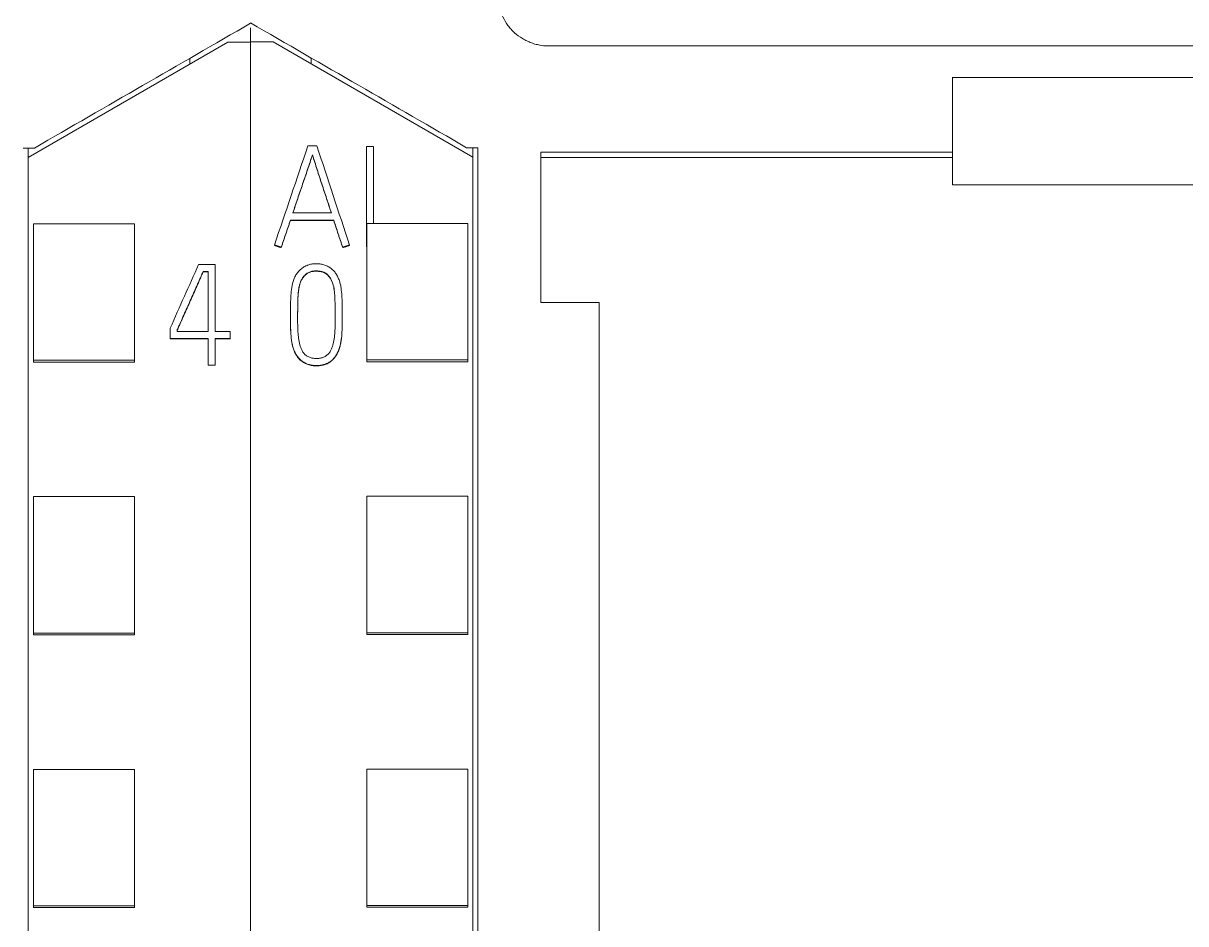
# Model space of a CAD drawing. Header units: millimetres. Extents: x 4137 to 6698, y 1400 to 3585.
# Drawn here: x 6038.15 to 6061.16, y 3343.01 to 3360.84 of the extents above; entities that cross this region are included whole.
import ezdxf

# ---------------------------------------------------------------- set-up
doc = ezdxf.new("R2010")
doc.units = ezdxf.units.MM
doc.layers.add('000-PI-Oprema', color=30, linetype='Continuous', lineweight=5)

msp = doc.modelspace()

# ---------------------------------------------------------------- linework, layer by layer
at = {"layer": '000-PI-Oprema', "color": 0, "linetype": 'ByBlock', "lineweight": 0}
for p, q in [((6042.648, 3360.752), (6042.648, 3360.472)), ((6042.648, 3360.746), (6042.648, 3360.465)), ((6038.248, 3358.185), (6042.198, 3360.465)), ((6042.648, 3360.465), (6042.198, 3360.465)), ((6042.648, 3360.472), (6042.648, 3247.054)), ((6043.098, 3360.472), (6042.648, 3360.472)), ((6042.648, 3360.465), (6042.648, 3247.047)), ((6043.098, 3360.472), (6047.048, 3358.191)), ((6048.548, 3360.391), (6071.548, 3360.391)), ((6041.448, 3360.032), (6041.448, 3360.149)), ((6043.848, 3360.039), (6043.848, 3360.156)), ((6063.548, 3359.769), (6056.548, 3359.769)), ((6038.148, 3358.37), (6038.369, 3358.37)), ((6038.369, 3358.37), (6038.148, 3358.37)), ((6038.248, 3358.37), (6038.248, 3358.185)), ((6043.784, 3358.411), (6043.962, 3358.411)), ((6043.873, 3358.235), (6043.873, 3358.229)), ((6044.941, 3356.419), (6044.941, 3358.403)), ((6044.941, 3358.403), (6045.08, 3358.403)), ((6045.08, 3358.403), (6045.08, 3356.877)), ((6047.148, 3358.377), (6046.926, 3358.377)), ((6047.148, 3358.377), (6046.926, 3358.377)), ((6047.048, 3358.377), (6047.048, 3358.191)), ((6048.398, 3355.311), (6048.398, 3358.291)), ((6056.548, 3358.291), (6048.398, 3358.291)), ((6056.548, 3358.185), (6056.548, 3358.291)), ((6038.248, 3249.37), (6038.248, 3358.185)), ((6047.048, 3358.191), (6047.048, 3249.376)), ((6056.548, 3358.185), (6048.398, 3358.185)), ((6056.548, 3357.642), (6056.548, 3358.185)), ((6063.548, 3357.642), (6056.548, 3357.642)), ((6043.485, 3357.084), (6044.248, 3357.084)), ((6038.348, 3354.167), (6038.348, 3356.871)), ((6038.348, 3356.871), (6040.348, 3356.871)), ((6040.348, 3354.167), (6040.348, 3356.871)), ((6043.438, 3356.943), (6043.438, 3356.937)), ((6044.295, 3356.943), (6043.438, 3356.943)), ((6043.438, 3356.937), (6044.295, 3356.937)), ((6044.295, 3356.943), (6044.295, 3356.937)), ((6044.948, 3354.174), (6044.948, 3356.877)), ((6046.948, 3356.877), (6044.948, 3356.877)), ((6046.948, 3354.174), (6046.948, 3356.877)), ((6043.121, 3356.45), (6043.121, 3356.443)), ((6043.255, 3356.405), (6043.255, 3356.399)), ((6044.472, 3356.405), (6044.472, 3356.399)), ((6044.608, 3356.45), (6044.608, 3356.443)), ((6044.941, 3356.419), (6044.941, 3356.413)), ((6044.948, 3356.419), (6044.941, 3356.419)), ((6044.941, 3356.413), (6044.948, 3356.413)), ((6041.619, 3356.064), (6041.949, 3356.064)), ((6041.71, 3355.926), (6041.71, 3355.92)), ((6041.807, 3355.926), (6041.71, 3355.926)), ((6041.71, 3355.92), (6041.807, 3355.92)), ((6041.807, 3354.739), (6041.807, 3355.926)), ((6041.949, 3356.064), (6041.949, 3354.739)), ((6049.548, 3355.311), (6048.398, 3355.311)), ((6043.438, 3355.083), (6043.438, 3355.077)), ((6044.462, 3355.035), (6044.462, 3355.041)), ((6041.058, 3354.601), (6041.058, 3354.806)), ((6041.197, 3354.775), (6041.197, 3354.739)), ((6041.058, 3354.601), (6041.058, 3354.595)), ((6041.807, 3354.601), (6041.058, 3354.601)), ((6041.058, 3354.595), (6041.807, 3354.595)), ((6041.197, 3354.739), (6041.807, 3354.739)), ((6041.807, 3354.074), (6041.807, 3354.601)), ((6041.949, 3354.739), (6042.243, 3354.739)), ((6041.949, 3354.601), (6041.949, 3354.074)), ((6042.243, 3354.601), (6041.949, 3354.601)), ((6041.949, 3354.595), (6042.243, 3354.595)), ((6042.243, 3354.739), (6042.243, 3354.601)), ((6042.243, 3354.601), (6042.243, 3354.595)), ((6038.348, 3354.133), (6038.348, 3354.167)), ((6038.348, 3354.167), (6040.348, 3354.167)), ((6038.348, 3354.133), (6040.348, 3354.133)), ((6040.348, 3354.133), (6040.348, 3354.167)), ((6044.948, 3354.14), (6044.948, 3354.174)), ((6046.948, 3354.174), (6044.948, 3354.174)), ((6046.948, 3354.14), (6044.948, 3354.14)), ((6046.948, 3354.14), (6046.948, 3354.174)), ((6041.807, 3354.074), (6041.807, 3354.068)), ((6041.949, 3354.074), (6041.807, 3354.074)), ((6041.807, 3354.068), (6041.949, 3354.068)), ((6041.949, 3354.074), (6041.949, 3354.068)), ((6038.348, 3348.766), (6038.348, 3351.469)), ((6038.348, 3351.469), (6040.348, 3351.469)), ((6040.348, 3348.766), (6040.348, 3351.469)), ((6044.948, 3348.772), (6044.948, 3351.476)), ((6046.948, 3351.476), (6044.948, 3351.476)), ((6046.948, 3348.772), (6046.948, 3351.476)), ((6038.348, 3348.733), (6038.348, 3348.766)), ((6038.348, 3348.766), (6040.348, 3348.766)), ((6038.348, 3348.733), (6040.348, 3348.733)), ((6040.348, 3348.733), (6040.348, 3348.766)), ((6044.948, 3348.74), (6044.948, 3348.772)), ((6046.948, 3348.772), (6044.948, 3348.772)), ((6046.948, 3348.74), (6044.948, 3348.74)), ((6046.948, 3348.74), (6046.948, 3348.772)), ((6038.348, 3343.364), (6038.348, 3346.067)), ((6038.348, 3346.067), (6040.348, 3346.067)), ((6040.348, 3343.364), (6040.348, 3346.067)), ((6044.948, 3343.371), (6044.948, 3346.074)), ((6046.948, 3346.074), (6044.948, 3346.074)), ((6046.948, 3343.371), (6046.948, 3346.074)), ((6038.348, 3343.333), (6038.348, 3343.364)), ((6038.348, 3343.364), (6040.348, 3343.364)), ((6038.348, 3343.333), (6040.348, 3343.333)), ((6040.348, 3343.333), (6040.348, 3343.364)), ((6044.948, 3343.34), (6044.948, 3343.371)), ((6046.948, 3343.371), (6044.948, 3343.371)), ((6046.948, 3343.34), (6044.948, 3343.34)), ((6046.948, 3343.34), (6046.948, 3343.371))]:
    msp.add_line(p, q, dxfattribs=at)
at = {"layer": '000-PI-Oprema', "color": 7, "linetype": 'Continuous', "lineweight": 13}
for centre, major_axis, ratio, start_param, end_param in [((6024.765, 3239.329), (337.753, 1006.406), 0.018824, 1.458513, 1.460476), ((6062.218, 3241.178), (-326.682, 998.393), 0.018302, 4.822113, 4.824092), ((6018.934, 3245.835), (432.572, 977.483), 0.022444, 1.467725, 1.469021)]:
    msp.add_ellipse(centre, major_axis=major_axis, ratio=ratio, start_param=start_param, end_param=end_param, dxfattribs=at)
at = {"layer": '000-PI-Oprema', "color": 0, "linetype": 'ByBlock', "lineweight": 0}
for points, knots in [([(6047.548, 3361.391), (6047.548, 3361.325), (6047.554, 3361.261), (6047.574, 3361.165), (6047.582, 3361.134), (6047.601, 3361.071), (6047.612, 3361.04), (6047.649, 3360.95), (6047.68, 3360.892), (6047.733, 3360.811), (6047.753, 3360.784), (6047.794, 3360.733), (6047.816, 3360.709), (6047.885, 3360.639), (6047.935, 3360.598), (6048.017, 3360.544), (6048.046, 3360.527), (6048.104, 3360.496), (6048.163, 3360.468), (6048.224, 3360.446), (6048.271, 3360.431), (6048.287, 3360.427), (6048.319, 3360.418), (6048.335, 3360.415), (6048.416, 3360.398), (6048.481, 3360.391), (6048.548, 3360.391)], [0, 0, 0, 0, 0.125, 0.125, 0.1875, 0.1875, 0.25, 0.25, 0.375, 0.375, 0.4375, 0.4375, 0.5, 0.5, 0.625, 0.625, 0.6875, 0.6875, 0.75, 0.8125, 0.8125, 0.84375, 0.84375, 0.875, 0.875, 1, 1, 1, 1]), ([(6043.873, 3358.235), (6043.857, 3358.187), (6043.841, 3358.139), (6043.809, 3358.043), (6043.793, 3357.995), (6043.745, 3357.851), (6043.712, 3357.755), (6043.646, 3357.564), (6043.614, 3357.468), (6043.549, 3357.276), (6043.517, 3357.18), (6043.485, 3357.084)], [0, 0, 0, 0, 0.125, 0.125, 0.25, 0.25, 0.5, 0.5, 0.75, 0.75, 1, 1, 1, 1]), ([(6043.487, 3357.084), (6043.518, 3357.178), (6043.55, 3357.272), (6043.614, 3357.462), (6043.646, 3357.558), (6043.712, 3357.749), (6043.745, 3357.845), (6043.793, 3357.989), (6043.809, 3358.037), (6043.841, 3358.133), (6043.857, 3358.181), (6043.873, 3358.229)], [0, 0, 0, 0, 0.245947, 0.245947, 0.497298, 0.497298, 0.748649, 0.748649, 0.874324, 0.874324, 1, 1, 1, 1]), ([(6044.248, 3357.084), (6044.217, 3357.18), (6044.186, 3357.276), (6044.123, 3357.468), (6044.091, 3357.563), (6044.028, 3357.755), (6043.997, 3357.851), (6043.95, 3357.995), (6043.935, 3358.043), (6043.904, 3358.139), (6043.889, 3358.187), (6043.873, 3358.235)], [0, 0, 0, 0, 0.25, 0.25, 0.5, 0.5, 0.75, 0.75, 0.875, 0.875, 1, 1, 1, 1]), ([(6043.873, 3358.229), (6043.889, 3358.181), (6043.904, 3358.133), (6043.935, 3358.037), (6043.95, 3357.989), (6043.997, 3357.845), (6044.028, 3357.749), (6044.091, 3357.557), (6044.123, 3357.462), (6044.185, 3357.272), (6044.216, 3357.178), (6044.246, 3357.084)], [0, 0, 0, 0, 0.125676, 0.125676, 0.251351, 0.251351, 0.502702, 0.502702, 0.754053, 0.754053, 1, 1, 1, 1]), ([(6047.148, 3358.377), (6047.148, 3355.333), (6047.148, 3345.763), (6047.148, 3331.593), (6047.148, 3317.027), (6047.148, 3302.817), (6047.148, 3288.522), (6047.148, 3273.036), (6047.148, 3260.396), (6047.148, 3252.431), (6047.148, 3249.091)], [0, 0, 0, 0, 0.083934, 0.263736, 0.389889, 0.484142, 0.653794, 0.78188, 0.908517, 1, 1, 1, 1]), ([(6044.472, 3356.405), (6044.465, 3356.428), (6044.458, 3356.45), (6044.443, 3356.495), (6044.436, 3356.518), (6044.42, 3356.562), (6044.412, 3356.584), (6044.397, 3356.629), (6044.389, 3356.651), (6044.367, 3356.719), (6044.352, 3356.763), (6044.323, 3356.853), (6044.309, 3356.898), (6044.295, 3356.943)], [0, 0, 0, 0, 0.125, 0.125, 0.25, 0.25, 0.375, 0.375, 0.5, 0.5, 0.75, 0.75, 1, 1, 1, 1]), ([(6044.295, 3356.937), (6044.309, 3356.892), (6044.323, 3356.847), (6044.352, 3356.757), (6044.367, 3356.712), (6044.389, 3356.645), (6044.397, 3356.623), (6044.412, 3356.578), (6044.42, 3356.556), (6044.436, 3356.511), (6044.443, 3356.489), (6044.458, 3356.444), (6044.465, 3356.422), (6044.472, 3356.399)], [0, 0, 0, 0, 0.25, 0.25, 0.5, 0.5, 0.625, 0.625, 0.75, 0.75, 0.875, 0.875, 1, 1, 1, 1]), ([(6041.71, 3355.926), (6041.7, 3355.902), (6041.689, 3355.878), (6041.668, 3355.83), (6041.657, 3355.806), (6041.626, 3355.734), (6041.604, 3355.686), (6041.562, 3355.59), (6041.541, 3355.542), (6041.498, 3355.446), (6041.477, 3355.398), (6041.434, 3355.302), (6041.412, 3355.254), (6041.369, 3355.158), (6041.348, 3355.11), (6041.305, 3355.014), (6041.284, 3354.966), (6041.251, 3354.895), (6041.241, 3354.871), (6041.224, 3354.835), (6041.219, 3354.823), (6041.208, 3354.799), (6041.203, 3354.787), (6041.197, 3354.775)], [0, 0, 0, 0, 0.0625, 0.0625, 0.125, 0.125, 0.25, 0.25, 0.375, 0.375, 0.5, 0.5, 0.625, 0.625, 0.75, 0.75, 0.875, 0.875, 0.9375, 0.9375, 0.96875, 0.96875, 1, 1, 1, 1]), ([(6041.197, 3354.769), (6041.203, 3354.781), (6041.208, 3354.793), (6041.219, 3354.817), (6041.224, 3354.829), (6041.241, 3354.865), (6041.251, 3354.888), (6041.284, 3354.96), (6041.305, 3355.008), (6041.348, 3355.104), (6041.369, 3355.152), (6041.412, 3355.248), (6041.434, 3355.296), (6041.477, 3355.392), (6041.498, 3355.44), (6041.541, 3355.535), (6041.562, 3355.583), (6041.604, 3355.68), (6041.626, 3355.728), (6041.657, 3355.8), (6041.668, 3355.824), (6041.689, 3355.872), (6041.7, 3355.896), (6041.71, 3355.92)], [0, 0, 0, 0, 0.03125, 0.03125, 0.0625, 0.0625, 0.125, 0.125, 0.25, 0.25, 0.375, 0.375, 0.5, 0.5, 0.625, 0.625, 0.75, 0.75, 0.875, 0.875, 0.9375, 0.9375, 1, 1, 1, 1]), ([(6043.78, 3356.051), (6043.805, 3356.061), (6043.831, 3356.068), (6043.884, 3356.077), (6043.911, 3356.08), (6043.965, 3356.08), (6043.992, 3356.079), (6044.045, 3356.071), (6044.072, 3356.066), (6044.124, 3356.051), (6044.149, 3356.041), (6044.185, 3356.024), (6044.197, 3356.017), (6044.22, 3356.003), (6044.232, 3355.996), (6044.264, 3355.971), (6044.283, 3355.953), (6044.31, 3355.923), (6044.318, 3355.912), (6044.334, 3355.89), (6044.341, 3355.879), (6044.362, 3355.845), (6044.374, 3355.821), (6044.395, 3355.772), (6044.405, 3355.747), (6044.416, 3355.708), (6044.42, 3355.695), (6044.427, 3355.669), (6044.435, 3355.63), (6044.45, 3355.539), (6044.455, 3355.46), (6044.46, 3355.355), (6044.461, 3355.302), (6044.462, 3355.196), (6044.462, 3355.143), (6044.462, 3355.038), (6044.462, 3354.932), (6044.461, 3354.826), (6044.458, 3354.721), (6044.455, 3354.668), (6044.444, 3354.563), (6044.435, 3354.511), (6044.418, 3354.446), (6044.414, 3354.433), (6044.406, 3354.407), (6044.402, 3354.395), (6044.388, 3354.357), (6044.377, 3354.332), (6044.358, 3354.296), (6044.352, 3354.284), (6044.338, 3354.261), (6044.33, 3354.25), (6044.307, 3354.217), (6044.29, 3354.197), (6044.261, 3354.169), (6044.25, 3354.161), (6044.229, 3354.144), (6044.218, 3354.136), (6044.183, 3354.115), (6044.159, 3354.103), (6044.121, 3354.089), (6044.108, 3354.085), (6044.081, 3354.078), (6044.068, 3354.075), (6044.029, 3354.067), (6044.002, 3354.064), (6043.948, 3354.062), (6043.92, 3354.063), (6043.866, 3354.069), (6043.84, 3354.074), (6043.801, 3354.085), (6043.788, 3354.089), (6043.763, 3354.098), (6043.75, 3354.103), (6043.713, 3354.12), (6043.69, 3354.134), (6043.657, 3354.158), (6043.646, 3354.166), (6043.626, 3354.185), (6043.617, 3354.194), (6043.589, 3354.224), (6043.573, 3354.246), (6043.551, 3354.28), (6043.544, 3354.292), (6043.532, 3354.316), (6043.526, 3354.328), (6043.509, 3354.364), (6043.5, 3354.389), (6043.488, 3354.428), (6043.484, 3354.441), (6043.477, 3354.467), (6043.474, 3354.48), (6043.466, 3354.52), (6043.462, 3354.546), (6043.444, 3354.679), (6043.441, 3354.785), (6043.439, 3354.945), (6043.439, 3354.998), (6043.438, 3355.105), (6043.439, 3355.159), (6043.44, 3355.265), (6043.441, 3355.319), (6043.446, 3355.425), (6043.449, 3355.478), (6043.46, 3355.584), (6043.468, 3355.636), (6043.486, 3355.714), (6043.493, 3355.74), (6043.507, 3355.779), (6043.512, 3355.792), (6043.523, 3355.817), (6043.529, 3355.829), (6043.549, 3355.865), (6043.564, 3355.887), (6043.59, 3355.919), (6043.6, 3355.929), (6043.619, 3355.949), (6043.628, 3355.958), (6043.659, 3355.985), (6043.681, 3356.001), (6043.717, 3356.022), (6043.729, 3356.029), (6043.748, 3356.038), (6043.757, 3356.042), (6043.767, 3356.046), (6043.773, 3356.049), (6043.776, 3356.05), (6043.78, 3356.051)], [0, 0, 0, 0, 0.015625, 0.015625, 0.03125, 0.03125, 0.046875, 0.046875, 0.0625, 0.0625, 0.078125, 0.078125, 0.085937, 0.085937, 0.09375, 0.09375, 0.109375, 0.109375, 0.117187, 0.117187, 0.125, 0.125, 0.140625, 0.140625, 0.15625, 0.15625, 0.164062, 0.164062, 0.171875, 0.1875, 0.21875, 0.21875, 0.25, 0.25, 0.28125, 0.28125, 0.3125, 0.34375, 0.34375, 0.375, 0.375, 0.40625, 0.40625, 0.414062, 0.414062, 0.421875, 0.421875, 0.4375, 0.4375, 0.445312, 0.445312, 0.453125, 0.453125, 0.46875, 0.46875, 0.476562, 0.476562, 0.484375, 0.484375, 0.5, 0.5, 0.507812, 0.507812, 0.515625, 0.515625, 0.53125, 0.53125, 0.546875, 0.546875, 0.5625, 0.5625, 0.570312, 0.570312, 0.578125, 0.578125, 0.59375, 0.59375, 0.601562, 0.601562, 0.609375, 0.609375, 0.625, 0.625, 0.632812, 0.632812, 0.640625, 0.640625, 0.65625, 0.65625, 0.664062, 0.664062, 0.671875, 0.671875, 0.6875, 0.6875, 0.75, 0.75, 0.78125, 0.78125, 0.8125, 0.8125, 0.84375, 0.84375, 0.875, 0.875, 0.90625, 0.90625, 0.921875, 0.921875, 0.929687, 0.929687, 0.9375, 0.9375, 0.953125, 0.953125, 0.960937, 0.960937, 0.96875, 0.96875, 0.984375, 0.984375, 0.992187, 0.992187, 0.996094, 0.998047, 0.998047, 1, 1, 1, 1]), ([(6044.123, 3355.899), (6044.142, 3355.888), (6044.16, 3355.874), (6044.192, 3355.843), (6044.206, 3355.825), (6044.232, 3355.789), (6044.242, 3355.769), (6044.262, 3355.729), (6044.27, 3355.708), (6044.291, 3355.645), (6044.3, 3355.601), (6044.309, 3355.535), (6044.311, 3355.513), (6044.314, 3355.469), (6044.315, 3355.446), (6044.32, 3355.335), (6044.323, 3355.246), (6044.324, 3355.068), (6044.323, 3354.979), (6044.322, 3354.845), (6044.321, 3354.779), (6044.317, 3354.712), (6044.314, 3354.667), (6044.312, 3354.645), (6044.303, 3354.579), (6044.295, 3354.535), (6044.279, 3354.471), (6044.272, 3354.45), (6044.257, 3354.407), (6044.248, 3354.387), (6044.233, 3354.357), (6044.227, 3354.347), (6044.215, 3354.329), (6044.209, 3354.319), (6044.188, 3354.293), (6044.172, 3354.277), (6044.145, 3354.257), (6044.135, 3354.251), (6044.116, 3354.24), (6044.106, 3354.235), (6044.085, 3354.227), (6044.074, 3354.223), (6044.053, 3354.216), (6044.042, 3354.214), (6044.009, 3354.207), (6043.987, 3354.204), (6043.953, 3354.203), (6043.942, 3354.203), (6043.919, 3354.204), (6043.908, 3354.205), (6043.875, 3354.21), (6043.853, 3354.215), (6043.821, 3354.225), (6043.81, 3354.229), (6043.79, 3354.238), (6043.77, 3354.248), (6043.751, 3354.261), (6043.734, 3354.275), (6043.725, 3354.282), (6043.71, 3354.298), (6043.703, 3354.307), (6043.689, 3354.325), (6043.683, 3354.334), (6043.666, 3354.363), (6043.656, 3354.383), (6043.64, 3354.424), (6043.633, 3354.445), (6043.62, 3354.488), (6043.615, 3354.51), (6043.606, 3354.553), (6043.595, 3354.618), (6043.589, 3354.684), (6043.581, 3354.815), (6043.58, 3354.903), (6043.58, 3355.034), (6043.58, 3355.078), (6043.581, 3355.166), (6043.581, 3355.21), (6043.582, 3355.298), (6043.583, 3355.342), (6043.587, 3355.43), (6043.59, 3355.474), (6043.599, 3355.561), (6043.604, 3355.605), (6043.617, 3355.658), (6043.62, 3355.669), (6043.626, 3355.69), (6043.63, 3355.7), (6043.641, 3355.731), (6043.65, 3355.751), (6043.672, 3355.789), (6043.684, 3355.808), (6043.712, 3355.842), (6043.728, 3355.858), (6043.753, 3355.879), (6043.762, 3355.886), (6043.781, 3355.898), (6043.79, 3355.903), (6043.81, 3355.913), (6043.82, 3355.917), (6043.841, 3355.924), (6043.852, 3355.927), (6043.884, 3355.934), (6043.906, 3355.936), (6043.94, 3355.937), (6043.951, 3355.937), (6043.973, 3355.936), (6043.984, 3355.935), (6044.017, 3355.932), (6044.039, 3355.928), (6044.071, 3355.92), (6044.082, 3355.917), (6044.097, 3355.911), (6044.105, 3355.908), (6044.113, 3355.904), (6044.118, 3355.901), (6044.12, 3355.9), (6044.123, 3355.899)], [0, 0, 0, 0, 0.015625, 0.015625, 0.03125, 0.03125, 0.046875, 0.046875, 0.0625, 0.0625, 0.09375, 0.09375, 0.109375, 0.109375, 0.125, 0.125, 0.1875, 0.1875, 0.25, 0.25, 0.28125, 0.296875, 0.296875, 0.3125, 0.3125, 0.34375, 0.34375, 0.359375, 0.359375, 0.375, 0.375, 0.382813, 0.382813, 0.390625, 0.390625, 0.40625, 0.40625, 0.414063, 0.414063, 0.421875, 0.421875, 0.429688, 0.429688, 0.4375, 0.4375, 0.453125, 0.453125, 0.460938, 0.460938, 0.46875, 0.46875, 0.484375, 0.484375, 0.492188, 0.492188, 0.5, 0.507813, 0.507813, 0.515625, 0.515625, 0.523438, 0.523438, 0.53125, 0.53125, 0.546875, 0.546875, 0.5625, 0.5625, 0.578125, 0.578125, 0.59375, 0.625, 0.625, 0.6875, 0.6875, 0.71875, 0.71875, 0.75, 0.75, 0.78125, 0.78125, 0.8125, 0.8125, 0.84375, 0.84375, 0.851563, 0.851563, 0.859375, 0.859375, 0.875, 0.875, 0.890625, 0.890625, 0.90625, 0.90625, 0.914063, 0.914063, 0.921875, 0.921875, 0.929688, 0.929688, 0.9375, 0.9375, 0.953125, 0.953125, 0.960938, 0.960938, 0.96875, 0.96875, 0.984375, 0.984375, 0.992188, 0.992188, 0.996094, 0.998047, 0.998047, 1, 1, 1, 1]), ([(6044.123, 3355.893), (6044.103, 3355.904), (6044.082, 3355.911), (6044.049, 3355.919), (6044.039, 3355.922), (6044.016, 3355.925), (6044.005, 3355.927), (6043.972, 3355.93), (6043.95, 3355.931), (6043.905, 3355.93), (6043.883, 3355.928), (6043.85, 3355.92), (6043.839, 3355.917), (6043.818, 3355.91), (6043.808, 3355.906), (6043.788, 3355.896), (6043.778, 3355.89), (6043.759, 3355.877), (6043.75, 3355.871), (6043.733, 3355.856), (6043.725, 3355.848), (6043.71, 3355.832), (6043.702, 3355.824), (6043.681, 3355.797), (6043.669, 3355.778), (6043.653, 3355.749), (6043.648, 3355.739), (6043.639, 3355.719), (6043.635, 3355.708), (6043.624, 3355.677), (6043.618, 3355.655), (6043.603, 3355.59), (6043.598, 3355.547), (6043.589, 3355.458), (6043.587, 3355.414), (6043.583, 3355.325), (6043.582, 3355.281), (6043.581, 3355.192), (6043.581, 3355.148), (6043.58, 3355.065), (6043.58, 3355.026), (6043.58, 3354.988)], [0, 0, 0, 0, 0.050638, 0.050638, 0.075957, 0.075957, 0.101276, 0.101276, 0.151914, 0.151914, 0.202552, 0.202552, 0.227871, 0.227871, 0.25319, 0.25319, 0.278509, 0.278509, 0.303828, 0.303828, 0.329147, 0.329147, 0.354466, 0.354466, 0.405104, 0.405104, 0.430423, 0.430423, 0.455742, 0.455742, 0.50638, 0.50638, 0.607656, 0.607656, 0.708933, 0.708933, 0.810209, 0.810209, 0.911485, 0.911485, 1, 1, 1, 1]), ([(6044.324, 3355.083), (6044.324, 3355.108), (6044.324, 3355.133), (6044.323, 3355.247), (6044.32, 3355.335), (6044.314, 3355.467), (6044.311, 3355.511), (6044.299, 3355.599), (6044.29, 3355.642), (6044.269, 3355.704), (6044.261, 3355.724), (6044.247, 3355.754), (6044.242, 3355.764), (6044.231, 3355.783), (6044.219, 3355.802), (6044.206, 3355.82), (6044.191, 3355.837), (6044.184, 3355.845), (6044.168, 3355.861), (6044.159, 3355.868), (6044.146, 3355.878), (6044.142, 3355.881), (6044.132, 3355.887), (6044.127, 3355.89), (6044.123, 3355.893)], [0, 0, 0, 0, 0.086827, 0.086827, 0.391218, 0.391218, 0.543414, 0.543414, 0.695609, 0.695609, 0.771707, 0.771707, 0.809756, 0.809756, 0.847805, 0.885853, 0.885853, 0.923902, 0.923902, 0.961951, 0.961951, 0.980976, 0.980976, 1, 1, 1, 1]), ([(6049.548, 3355.311), (6049.548, 3353.288), (6049.548, 3344.739), (6049.548, 3331.593), (6049.548, 3317.027), (6049.548, 3302.817), (6049.548, 3288.522), (6049.548, 3273.036), (6049.548, 3260.278), (6049.548, 3251.396), (6049.548, 3247.139), (6049.548, 3246.341)], [0, 0, 0, 0, 0.055935, 0.236292, 0.362833, 0.457376, 0.627551, 0.756032, 0.883059, 0.978086, 1, 1, 1, 1]), ([(6043.438, 3355.077), (6043.438, 3355.014), (6043.439, 3354.951), (6043.44, 3354.835), (6043.441, 3354.782), (6043.447, 3354.675), (6043.451, 3354.622), (6043.465, 3354.515), (6043.475, 3354.463), (6043.495, 3354.399), (6043.499, 3354.386), (6043.508, 3354.361), (6043.514, 3354.348), (6043.53, 3354.312), (6043.542, 3354.288), (6043.564, 3354.254), (6043.571, 3354.243), (6043.587, 3354.222), (6043.596, 3354.211), (6043.623, 3354.181), (6043.642, 3354.163), (6043.674, 3354.139), (6043.686, 3354.131), (6043.709, 3354.117), (6043.721, 3354.111), (6043.757, 3354.093), (6043.782, 3354.084), (6043.821, 3354.073), (6043.835, 3354.07), (6043.861, 3354.064), (6043.874, 3354.062), (6043.915, 3354.057), (6043.941, 3354.056), (6043.982, 3354.057), (6043.996, 3354.058), (6044.023, 3354.061), (6044.036, 3354.063), (6044.075, 3354.07), (6044.101, 3354.076), (6044.139, 3354.09), (6044.152, 3354.095), (6044.176, 3354.106), (6044.188, 3354.113), (6044.223, 3354.133), (6044.245, 3354.149), (6044.275, 3354.176), (6044.284, 3354.186), (6044.302, 3354.206), (6044.319, 3354.227), (6044.334, 3354.249), (6044.348, 3354.272), (6044.355, 3354.284), (6044.374, 3354.32), (6044.385, 3354.344), (6044.404, 3354.394), (6044.412, 3354.419), (6044.427, 3354.471), (6044.433, 3354.497), (6044.442, 3354.55), (6044.446, 3354.577), (6044.455, 3354.656), (6044.457, 3354.709), (6044.461, 3354.815), (6044.462, 3354.869), (6044.462, 3354.96), (6044.462, 3354.997), (6044.462, 3355.035)], [0, 0, 0, 0, 0.073866, 0.073866, 0.136839, 0.136839, 0.199811, 0.199811, 0.262783, 0.262783, 0.278526, 0.278526, 0.29427, 0.29427, 0.325756, 0.325756, 0.341499, 0.341499, 0.357242, 0.357242, 0.388728, 0.388728, 0.404471, 0.404471, 0.420214, 0.420214, 0.4517, 0.4517, 0.467443, 0.467443, 0.483186, 0.483186, 0.514673, 0.514673, 0.530416, 0.530416, 0.546159, 0.546159, 0.577645, 0.577645, 0.593388, 0.593388, 0.609131, 0.609131, 0.640617, 0.640617, 0.65636, 0.65636, 0.672103, 0.687846, 0.687846, 0.703589, 0.703589, 0.735076, 0.735076, 0.766562, 0.766562, 0.798048, 0.798048, 0.829534, 0.829534, 0.892506, 0.892506, 0.955479, 0.955479, 1, 1, 1, 1])]:
    msp.add_open_spline(points, degree=3, knots=knots, dxfattribs=at)
for points in [[(6042.648, 3360.84), (6041.222, 3360.017), (6039.796, 3359.194), (6038.369, 3358.37)], [(6046.926, 3358.377), (6045.5, 3359.2), (6044.074, 3360.024), (6042.648, 3360.847)], [(6056.548, 3359.775), (6056.548, 3359.28), (6056.548, 3358.786), (6056.548, 3358.291)]]:
    msp.add_open_spline(points, degree=3, dxfattribs=at)
for points, weights in [([(6043.438, 3356.943), (6043.346, 3356.674), (6043.255, 3356.405)], [0.500000008539, 0.499999991461, 0.500000008539]), ([(6043.255, 3356.399), (6043.346, 3356.668), (6043.438, 3356.937)], [0.500000007367, 0.499999992633, 0.500000007367]), ([(6043.255, 3356.405), (6043.188, 3356.427), (6043.121, 3356.45)], [0.499999252848, 0.500000747152, 0.499999252848]), ([(6043.121, 3356.443), (6043.188, 3356.421), (6043.255, 3356.399)], [0.499999519132, 0.500000480868, 0.499999519132]), ([(6044.608, 3356.45), (6044.54, 3356.427), (6044.472, 3356.405)], [0.499998878343, 0.500001121657, 0.499998878343]), ([(6044.472, 3356.399), (6044.54, 3356.421), (6044.608, 3356.443)], [0.50000123115, 0.49999876885, 0.50000123115])]:
    msp.add_rational_spline(points, weights, degree=2, dxfattribs=at)

doc.saveas('drawing.dxf')
